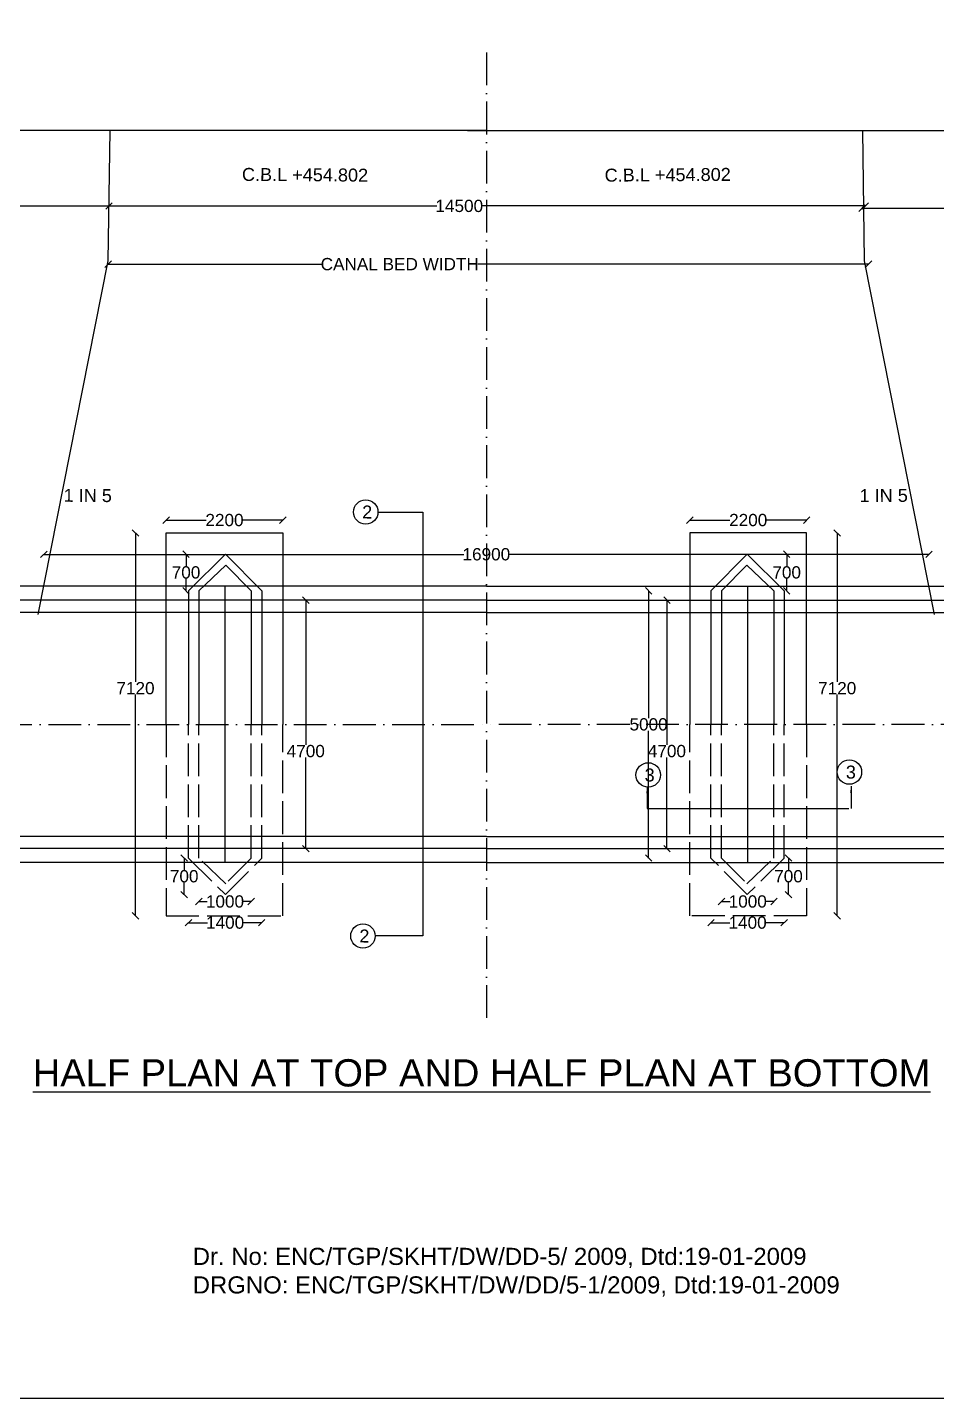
# Model space of a CAD drawing. Header units: millimetres. Extents: x 5124 to 3251958, y 2311 to 45962895.
# Drawn here: x 3207327 to 3220659, y 45926035 to 45946148 of the extents above; entities that cross this region are included whole.
import ezdxf

# ---------------------------------------------------------------- set-up
doc = ezdxf.new("R2010")
doc.units = ezdxf.units.MM
doc.header["$MEASUREMENT"] = 0
doc.linetypes.add('ACAD_ISO02W100', pattern=[15, 12, -3])
doc.linetypes.add('ACAD_ISO10W100', pattern=[18, 12, -3, 0, -3])
for name, color, linetype in [('DIMENSION', 7, 'Continuous'), ('DRAWING', 7, 'Continuous'), ('TEXT', 7, 'Continuous')]:
    doc.layers.add(name, color=color, linetype=linetype)
doc.styles.get("Standard").update_dxf_attribs({"font": 'arial.ttf', "height": 180})
doc.dimstyles.get("Standard").update_dxf_attribs({"dimtxt": 200, "dimasz": 110, "dimexe": 0.18, "dimexo": 0.0625, "dimgap": 0.09, "dimtad": 0, "dimtih": 1, "dimtoh": 1, "dimdec": 0, "dimzin": 0, "dimdsep": 46, "dimtxsty": 'Standard', "dimblk": 'OBLIQUE', "dimcen": 0.09, "dimse1": 1, "dimse2": 1, "dimadec": 0, "dimazin": 0, "dimtfac": 1, "dimtdec": 0, "dimtofl": 0, "dimtmove": 0, "dimatfit": 3, "dimfxl": 1, "dimtolj": 1, "dimtzin": 0, "dimarcsym": 0})

# ---------------------------------------------------------------- blocks, each defined once
blk = doc.blocks.new('_Oblique')
at = {"color": 0, "linetype": 'ByBlock', "lineweight": -2}
blk.add_line((-0.5, -0.5), (0.5, 0.5), dxfattribs=at)
blk = doc.blocks.new('*D60')
at = {"layer": 'Defpoints', "color": 0, "transparency": 16777216}
for p in [(3201163, 45943569), (3208522, 45943528), (3208522, 45943469)]:
    blk.add_point(p, dxfattribs=at)
at = {"layer": 'DIMENSION', "color": 0, "lineweight": -2, "transparency": 16777216}
for p, q in [((3201163, 45943528), (3204574, 45943528)), ((3208522, 45943528), (3205111, 45943528))]:
    blk.add_line(p, q, dxfattribs=at)
at = {"layer": 'DIMENSION', "color": 0, "lineweight": -2, "transparency": 16777216, "xscale": 95, "yscale": 95, "zscale": 95, "rotation": 180}
blk.add_blockref('_Oblique', (3201163, 45943528), dxfattribs=at)
at = {"layer": 'DIMENSION', "color": 0, "lineweight": -2, "transparency": 16777216, "xscale": 95, "yscale": 95, "zscale": 95}
blk.add_blockref('_Oblique', (3208522, 45943528), dxfattribs=at)
at = {"layer": 'DIMENSION', "color": 0, "transparency": 16777216, "insert": (3204842, 45943528), "char_height": 180, "attachment_point": 5}
blk.add_mtext('\\A1;9530', dxfattribs=at)
blk = doc.blocks.new('*D82')
at = {"layer": 'Defpoints', "color": 0, "transparency": 16777216}
for p in [(3209840, 45933964), (3210608, 45933964), (3210608, 45933326)]:
    blk.add_point(p, dxfattribs=at)
at = {"layer": 'DIMENSION', "color": 0, "lineweight": -2, "transparency": 16777216}
for p, q in [((3209840, 45933326), (3209964, 45933326)), ((3210608, 45933326), (3210484, 45933326))]:
    blk.add_line(p, q, dxfattribs=at)
at = {"layer": 'DIMENSION', "color": 0, "lineweight": -2, "transparency": 16777216, "xscale": 95, "yscale": 95, "zscale": 95, "rotation": 180}
blk.add_blockref('_Oblique', (3209840, 45933326), dxfattribs=at)
at = {"layer": 'DIMENSION', "color": 0, "lineweight": -2, "transparency": 16777216, "xscale": 95, "yscale": 95, "zscale": 95}
blk.add_blockref('_Oblique', (3210608, 45933326), dxfattribs=at)
at = {"layer": 'DIMENSION', "color": 0, "transparency": 16777216, "insert": (3210224, 45933326), "char_height": 180, "attachment_point": 5}
blk.add_mtext('\\A1;1000', dxfattribs=at)
blk = doc.blocks.new('*D83')
at = {"layer": 'Defpoints', "color": 0, "transparency": 16777216}
for p in [(3209690, 45933964), (3210763, 45933964), (3210763, 45933016)]:
    blk.add_point(p, dxfattribs=at)
at = {"layer": 'DIMENSION', "color": 0, "lineweight": -2, "transparency": 16777216}
for p, q in [((3209690, 45933016), (3209966, 45933016)), ((3210763, 45933016), (3210487, 45933016))]:
    blk.add_line(p, q, dxfattribs=at)
at = {"layer": 'DIMENSION', "color": 0, "lineweight": -2, "transparency": 16777216, "xscale": 95, "yscale": 95, "zscale": 95, "rotation": 180}
blk.add_blockref('_Oblique', (3209690, 45933016), dxfattribs=at)
at = {"layer": 'DIMENSION', "color": 0, "lineweight": -2, "transparency": 16777216, "xscale": 95, "yscale": 95, "zscale": 95}
blk.add_blockref('_Oblique', (3210763, 45933016), dxfattribs=at)
at = {"layer": 'DIMENSION', "color": 0, "transparency": 16777216, "insert": (3210226, 45933016), "char_height": 180, "attachment_point": 5}
blk.add_mtext('\\A1;1400', dxfattribs=at)
blk = doc.blocks.new('*D84')
at = {"layer": 'Defpoints', "color": 0, "transparency": 16777216}
for p in [(3209690, 45933964), (3209626, 45933428), (3210233, 45933428)]:
    blk.add_point(p, dxfattribs=at)
at = {"layer": 'DIMENSION', "color": 0, "lineweight": -2, "transparency": 16777216}
for p, q in [((3209626, 45933964), (3209626, 45933788)), ((3209626, 45933428), (3209626, 45933604))]:
    blk.add_line(p, q, dxfattribs=at)
at = {"layer": 'DIMENSION', "color": 0, "lineweight": -2, "transparency": 16777216, "xscale": 95, "yscale": 95, "zscale": 95}
for p, rotation in [((3209626, 45933964), 90), ((3209626, 45933428), 270)]:
    blk.add_blockref('_Oblique', p, dxfattribs=dict(at, rotation=rotation))
at = {"layer": 'DIMENSION', "color": 0, "transparency": 16777216, "insert": (3209626, 45933696), "char_height": 180, "attachment_point": 5}
blk.add_mtext('\\A1;700', dxfattribs=at)
blk = doc.blocks.new('*D85')
at = {"layer": 'Defpoints', "color": 0, "transparency": 16777216}
for p in [(3208912, 45938732), (3209361, 45938732), (3209361, 45933116)]:
    blk.add_point(p, dxfattribs=at)
at = {"layer": 'DIMENSION', "color": 0, "lineweight": -2, "transparency": 16777216}
for p, q in [((3208912, 45938732), (3208912, 45936547)), ((3208912, 45933116), (3208912, 45936363))]:
    blk.add_line(p, q, dxfattribs=at)
at = {"layer": 'DIMENSION', "color": 0, "lineweight": -2, "transparency": 16777216, "xscale": 95, "yscale": 95, "zscale": 95}
for p, rotation in [((3208912, 45938732), 90), ((3208912, 45933116), 270)]:
    blk.add_blockref('_Oblique', p, dxfattribs=dict(at, rotation=rotation))
at = {"layer": 'DIMENSION', "color": 0, "transparency": 16777216, "insert": (3208912, 45936455), "char_height": 180, "attachment_point": 5}
blk.add_mtext('\\A1;7120', dxfattribs=at)
blk = doc.blocks.new('*D86')
at = {"layer": 'Defpoints', "color": 0, "transparency": 16777216}
for p in [(3209653, 45938421), (3210232, 45938421), (3209690, 45937884)]:
    blk.add_point(p, dxfattribs=at)
at = {"layer": 'DIMENSION', "color": 0, "lineweight": -2, "transparency": 16777216}
for p, q in [((3209653, 45938421), (3209653, 45938245)), ((3209653, 45937884), (3209653, 45938061))]:
    blk.add_line(p, q, dxfattribs=at)
at = {"layer": 'DIMENSION', "color": 0, "lineweight": -2, "transparency": 16777216, "xscale": 95, "yscale": 95, "zscale": 95}
for p, rotation in [((3209653, 45938421), 90), ((3209653, 45937884), 270)]:
    blk.add_blockref('_Oblique', p, dxfattribs=dict(at, rotation=rotation))
at = {"layer": 'DIMENSION', "color": 0, "transparency": 16777216, "insert": (3209653, 45938153), "char_height": 180, "attachment_point": 5}
blk.add_mtext('\\A1;700', dxfattribs=at)
blk = doc.blocks.new('*D87')
at = {"layer": 'Defpoints', "color": 0, "transparency": 16777216}
for p in [(3211073, 45938921), (3209361, 45938732), (3211073, 45938732)]:
    blk.add_point(p, dxfattribs=at)
at = {"layer": 'DIMENSION', "color": 0, "lineweight": -2, "transparency": 16777216}
for p, q in [((3209361, 45938921), (3209947, 45938921)), ((3211073, 45938921), (3210487, 45938921))]:
    blk.add_line(p, q, dxfattribs=at)
at = {"layer": 'DIMENSION', "color": 0, "lineweight": -2, "transparency": 16777216, "xscale": 95, "yscale": 95, "zscale": 95, "rotation": 180}
blk.add_blockref('_Oblique', (3209361, 45938921), dxfattribs=at)
at = {"layer": 'DIMENSION', "color": 0, "lineweight": -2, "transparency": 16777216, "xscale": 95, "yscale": 95, "zscale": 95}
blk.add_blockref('_Oblique', (3211073, 45938921), dxfattribs=at)
at = {"layer": 'DIMENSION', "color": 0, "transparency": 16777216, "insert": (3210217, 45938921), "char_height": 180, "attachment_point": 5}
blk.add_mtext('\\A1;2200', dxfattribs=at)
blk = doc.blocks.new('*D88')
at = {"layer": 'Defpoints', "color": 0, "transparency": 16777216}
for p in [(3211399, 45937746), (3211399, 45934102), (3211409, 45934102)]:
    blk.add_point(p, dxfattribs=at)
at = {"layer": 'DIMENSION', "color": 0, "lineweight": -2, "transparency": 16777216}
for p, q in [((3211409, 45937746), (3211409, 45935624)), ((3211409, 45934102), (3211409, 45935440))]:
    blk.add_line(p, q, dxfattribs=at)
at = {"layer": 'DIMENSION', "color": 0, "lineweight": -2, "transparency": 16777216, "xscale": 95, "yscale": 95, "zscale": 95}
for p, rotation in [((3211409, 45937746), 90), ((3211409, 45934102), 270)]:
    blk.add_blockref('_Oblique', p, dxfattribs=dict(at, rotation=rotation))
at = {"layer": 'DIMENSION', "color": 0, "transparency": 16777216, "insert": (3211409, 45935532), "char_height": 180, "attachment_point": 5}
blk.add_mtext('\\A1;4700', dxfattribs=at)
blk = doc.blocks.new('*D89')
at = {"layer": 'Defpoints', "color": 0, "transparency": 16777216}
for p in [(3208522, 45943469), (3219614, 45943529), (3219614, 45943490)]:
    blk.add_point(p, dxfattribs=at)
at = {"layer": 'DIMENSION', "color": 0, "lineweight": -2, "transparency": 16777216}
for p, q in [((3208522, 45943529), (3213330, 45943529)), ((3219614, 45943529), (3213990, 45943529))]:
    blk.add_line(p, q, dxfattribs=at)
at = {"layer": 'DIMENSION', "color": 0, "lineweight": -2, "transparency": 16777216, "xscale": 95, "yscale": 95, "zscale": 95, "rotation": 180}
blk.add_blockref('_Oblique', (3208522, 45943529), dxfattribs=at)
at = {"layer": 'DIMENSION', "color": 0, "lineweight": -2, "transparency": 16777216, "xscale": 95, "yscale": 95, "zscale": 95}
blk.add_blockref('_Oblique', (3219614, 45943529), dxfattribs=at)
at = {"layer": 'DIMENSION', "color": 0, "transparency": 16777216, "insert": (3213660, 45943529), "char_height": 180, "attachment_point": 5}
blk.add_mtext('\\A1;14500', dxfattribs=at)
blk = doc.blocks.new('*D90')
at = {"layer": 'Defpoints', "color": 0, "transparency": 16777216}
for p in [(3208512, 45942724), (3219662, 45942692), (3219662, 45942675)]:
    blk.add_point(p, dxfattribs=at)
at = {"layer": 'DIMENSION', "color": 0, "lineweight": -2, "transparency": 16777216}
for p, q in [((3208512, 45942675), (3211643, 45942675)), ((3219662, 45942675), (3213930, 45942675))]:
    blk.add_line(p, q, dxfattribs=at)
at = {"layer": 'DIMENSION', "color": 0, "lineweight": -2, "transparency": 16777216, "xscale": 95, "yscale": 95, "zscale": 95, "rotation": 180}
blk.add_blockref('_Oblique', (3208512, 45942675), dxfattribs=at)
at = {"layer": 'DIMENSION', "color": 0, "lineweight": -2, "transparency": 16777216, "xscale": 95, "yscale": 95, "zscale": 95}
blk.add_blockref('_Oblique', (3219662, 45942675), dxfattribs=at)
at = {"layer": 'DIMENSION', "color": 0, "transparency": 16777216, "insert": (3212787, 45942675), "char_height": 180, "attachment_point": 5}
blk.add_mtext('\\A1;CANAL BED WIDTH', dxfattribs=at)
blk = doc.blocks.new('*D99')
at = {"layer": 'Defpoints', "color": 0, "transparency": 16777216}
for p in [(3228301, 45937951), (3199813, 45937567), (3228301, 45937567)]:
    blk.add_point(p, dxfattribs=at)
at = {"layer": 'DIMENSION', "color": 0, "lineweight": -2, "transparency": 16777216}
for p, q in [((3228301, 45937951), (3228301, 45937851)), ((3228301, 45937567), (3228301, 45937667))]:
    blk.add_line(p, q, dxfattribs=at)
at = {"layer": 'DIMENSION', "color": 0, "lineweight": -2, "transparency": 16777216, "xscale": 95, "yscale": 95, "zscale": 95}
for p, rotation in [((3228301, 45937951), 90), ((3228301, 45937567), 270)]:
    blk.add_blockref('_Oblique', p, dxfattribs=dict(at, rotation=rotation))
at = {"layer": 'DIMENSION', "color": 0, "transparency": 16777216, "insert": (3228301, 45937759), "char_height": 180, "attachment_point": 5}
blk.add_mtext('\\A1;525', dxfattribs=at)
blk = doc.blocks.new('*D113')
at = {"layer": 'Defpoints', "color": 0, "transparency": 16777216}
for p in [(3217506, 45933964), (3218274, 45933964), (3217506, 45933326)]:
    blk.add_point(p, dxfattribs=at)
at = {"layer": 'DIMENSION', "color": 0, "lineweight": -2, "transparency": 16777216}
for p, q in [((3217506, 45933326), (3217630, 45933326)), ((3218274, 45933326), (3218150, 45933326))]:
    blk.add_line(p, q, dxfattribs=at)
at = {"layer": 'DIMENSION', "color": 0, "lineweight": -2, "transparency": 16777216, "xscale": 95, "yscale": 95, "zscale": 95, "rotation": 180}
blk.add_blockref('_Oblique', (3217506, 45933326), dxfattribs=at)
at = {"layer": 'DIMENSION', "color": 0, "lineweight": -2, "transparency": 16777216, "xscale": 95, "yscale": 95, "zscale": 95}
blk.add_blockref('_Oblique', (3218274, 45933326), dxfattribs=at)
at = {"layer": 'DIMENSION', "color": 0, "transparency": 16777216, "insert": (3217890, 45933326), "char_height": 180, "attachment_point": 5}
blk.add_mtext('\\A1;1000', dxfattribs=at)
blk = doc.blocks.new('*D114')
at = {"layer": 'Defpoints', "color": 0, "transparency": 16777216}
for p in [(3217351, 45933964), (3218425, 45933964), (3217351, 45933016)]:
    blk.add_point(p, dxfattribs=at)
at = {"layer": 'DIMENSION', "color": 0, "lineweight": -2, "transparency": 16777216}
for p, q in [((3217351, 45933016), (3217627, 45933016)), ((3218425, 45933016), (3218148, 45933016))]:
    blk.add_line(p, q, dxfattribs=at)
at = {"layer": 'DIMENSION', "color": 0, "lineweight": -2, "transparency": 16777216, "xscale": 95, "yscale": 95, "zscale": 95, "rotation": 180}
blk.add_blockref('_Oblique', (3217351, 45933016), dxfattribs=at)
at = {"layer": 'DIMENSION', "color": 0, "lineweight": -2, "transparency": 16777216, "xscale": 95, "yscale": 95, "zscale": 95}
blk.add_blockref('_Oblique', (3218425, 45933016), dxfattribs=at)
at = {"layer": 'DIMENSION', "color": 0, "transparency": 16777216, "insert": (3217888, 45933016), "char_height": 180, "attachment_point": 5}
blk.add_mtext('\\A1;1400', dxfattribs=at)
blk = doc.blocks.new('*D115')
at = {"layer": 'Defpoints', "color": 0, "transparency": 16777216}
for p in [(3218425, 45933964), (3217881, 45933428), (3218488, 45933428)]:
    blk.add_point(p, dxfattribs=at)
at = {"layer": 'DIMENSION', "color": 0, "lineweight": -2, "transparency": 16777216}
for p, q in [((3218488, 45933964), (3218488, 45933788)), ((3218488, 45933428), (3218488, 45933604))]:
    blk.add_line(p, q, dxfattribs=at)
at = {"layer": 'DIMENSION', "color": 0, "lineweight": -2, "transparency": 16777216, "xscale": 95, "yscale": 95, "zscale": 95}
for p, rotation in [((3218488, 45933964), 90), ((3218488, 45933428), 270)]:
    blk.add_blockref('_Oblique', p, dxfattribs=dict(at, rotation=rotation))
at = {"layer": 'DIMENSION', "color": 0, "transparency": 16777216, "insert": (3218488, 45933696), "char_height": 180, "attachment_point": 5}
blk.add_mtext('\\A1;700', dxfattribs=at)
blk = doc.blocks.new('*D116')
at = {"layer": 'Defpoints', "color": 0, "transparency": 16777216}
for p in [(3218753, 45938732), (3219202, 45938732), (3218753, 45933116)]:
    blk.add_point(p, dxfattribs=at)
at = {"layer": 'DIMENSION', "color": 0, "lineweight": -2, "transparency": 16777216}
for p, q in [((3219202, 45938732), (3219202, 45936547)), ((3219202, 45933116), (3219202, 45936363))]:
    blk.add_line(p, q, dxfattribs=at)
at = {"layer": 'DIMENSION', "color": 0, "lineweight": -2, "transparency": 16777216, "xscale": 95, "yscale": 95, "zscale": 95}
for p, rotation in [((3219202, 45938732), 90), ((3219202, 45933116), 270)]:
    blk.add_blockref('_Oblique', p, dxfattribs=dict(at, rotation=rotation))
at = {"layer": 'DIMENSION', "color": 0, "transparency": 16777216, "insert": (3219202, 45936455), "char_height": 180, "attachment_point": 5}
blk.add_mtext('\\A1;7120', dxfattribs=at)
blk = doc.blocks.new('*D117')
at = {"layer": 'Defpoints', "color": 0, "transparency": 16777216}
for p in [(3217882, 45938421), (3218461, 45938421), (3218425, 45937884)]:
    blk.add_point(p, dxfattribs=at)
at = {"layer": 'DIMENSION', "color": 0, "lineweight": -2, "transparency": 16777216}
for p, q in [((3218461, 45938421), (3218461, 45938245)), ((3218461, 45937884), (3218461, 45938061))]:
    blk.add_line(p, q, dxfattribs=at)
at = {"layer": 'DIMENSION', "color": 0, "lineweight": -2, "transparency": 16777216, "xscale": 95, "yscale": 95, "zscale": 95}
for p, rotation in [((3218461, 45938421), 90), ((3218461, 45937884), 270)]:
    blk.add_blockref('_Oblique', p, dxfattribs=dict(at, rotation=rotation))
at = {"layer": 'DIMENSION', "color": 0, "transparency": 16777216, "insert": (3218461, 45938153), "char_height": 180, "attachment_point": 5}
blk.add_mtext('\\A1;700', dxfattribs=at)
blk = doc.blocks.new('*D118')
at = {"layer": 'Defpoints', "color": 0, "transparency": 16777216}
for p in [(3217041, 45938921), (3217041, 45938732), (3218753, 45938732)]:
    blk.add_point(p, dxfattribs=at)
at = {"layer": 'DIMENSION', "color": 0, "lineweight": -2, "transparency": 16777216}
for p, q in [((3217041, 45938921), (3217627, 45938921)), ((3218753, 45938921), (3218167, 45938921))]:
    blk.add_line(p, q, dxfattribs=at)
at = {"layer": 'DIMENSION', "color": 0, "lineweight": -2, "transparency": 16777216, "xscale": 95, "yscale": 95, "zscale": 95, "rotation": 180}
blk.add_blockref('_Oblique', (3217041, 45938921), dxfattribs=at)
at = {"layer": 'DIMENSION', "color": 0, "lineweight": -2, "transparency": 16777216, "xscale": 95, "yscale": 95, "zscale": 95}
blk.add_blockref('_Oblique', (3218753, 45938921), dxfattribs=at)
at = {"layer": 'DIMENSION', "color": 0, "transparency": 16777216, "insert": (3217897, 45938921), "char_height": 180, "attachment_point": 5}
blk.add_mtext('\\A1;2200', dxfattribs=at)
blk = doc.blocks.new('*D119')
at = {"layer": 'Defpoints', "color": 0, "transparency": 16777216}
for p in [(3216715, 45937746), (3216705, 45934102), (3216715, 45934102)]:
    blk.add_point(p, dxfattribs=at)
at = {"layer": 'DIMENSION', "color": 0, "lineweight": -2, "transparency": 16777216}
for p, q in [((3216705, 45937746), (3216705, 45935624)), ((3216705, 45934102), (3216705, 45935440))]:
    blk.add_line(p, q, dxfattribs=at)
at = {"layer": 'DIMENSION', "color": 0, "lineweight": -2, "transparency": 16777216, "xscale": 95, "yscale": 95, "zscale": 95}
for p, rotation in [((3216705, 45937746), 90), ((3216705, 45934102), 270)]:
    blk.add_blockref('_Oblique', p, dxfattribs=dict(at, rotation=rotation))
at = {"layer": 'DIMENSION', "color": 0, "transparency": 16777216, "insert": (3216705, 45935532), "char_height": 180, "attachment_point": 5}
blk.add_mtext('\\A1;4700', dxfattribs=at)
blk = doc.blocks.new('*D120')
at = {"layer": 'Defpoints', "color": 0, "transparency": 16777216}
for p in [(3219566, 45943482), (3226904, 45943512), (3226904, 45943497)]:
    blk.add_point(p, dxfattribs=at)
at = {"layer": 'DIMENSION', "color": 0, "lineweight": -2, "transparency": 16777216}
for p, q in [((3219566, 45943497), (3222967, 45943497)), ((3226904, 45943497), (3223504, 45943497))]:
    blk.add_line(p, q, dxfattribs=at)
at = {"layer": 'DIMENSION', "color": 0, "lineweight": -2, "transparency": 16777216, "xscale": 95, "yscale": 95, "zscale": 95, "rotation": 180}
blk.add_blockref('_Oblique', (3219566, 45943497), dxfattribs=at)
at = {"layer": 'DIMENSION', "color": 0, "lineweight": -2, "transparency": 16777216, "xscale": 95, "yscale": 95, "zscale": 95}
blk.add_blockref('_Oblique', (3226904, 45943497), dxfattribs=at)
at = {"layer": 'DIMENSION', "color": 0, "transparency": 16777216, "insert": (3223235, 45943497), "char_height": 180, "attachment_point": 5}
blk.add_mtext('\\A1;9530', dxfattribs=at)
blk = doc.blocks.new('*D130')
at = {"layer": 'Defpoints', "color": 0, "transparency": 16777216}
for p in [(3220547, 45938419), (3207567, 45937951), (3220547, 45937951)]:
    blk.add_point(p, dxfattribs=at)
at = {"layer": 'DRAWING', "color": 0, "lineweight": -2, "transparency": 16777216}
for p, q in [((3207567, 45938419), (3213727, 45938419)), ((3220547, 45938419), (3214387, 45938419))]:
    blk.add_line(p, q, dxfattribs=at)
at = {"layer": 'DRAWING', "color": 0, "lineweight": -2, "transparency": 16777216, "xscale": 95, "yscale": 95, "zscale": 95, "rotation": 180}
blk.add_blockref('_Oblique', (3207567, 45938419), dxfattribs=at)
at = {"layer": 'DRAWING', "color": 0, "lineweight": -2, "transparency": 16777216, "xscale": 95, "yscale": 95, "zscale": 95}
blk.add_blockref('_Oblique', (3220547, 45938419), dxfattribs=at)
at = {"layer": 'DRAWING', "color": 0, "transparency": 16777216, "insert": (3214057, 45938419), "char_height": 180, "attachment_point": 5}
blk.add_mtext('\\A1;16900', dxfattribs=at)
blk = doc.blocks.new('*D131')
at = {"layer": 'Defpoints', "color": 0, "transparency": 16777216}
for p in [(3217351, 45937884), (3216436, 45933964), (3217351, 45933964)]:
    blk.add_point(p, dxfattribs=at)
at = {"layer": 'DRAWING', "color": 0, "lineweight": -2, "transparency": 16777216}
for p, q in [((3216436, 45937884), (3216436, 45936016)), ((3216436, 45933964), (3216436, 45935832))]:
    blk.add_line(p, q, dxfattribs=at)
at = {"layer": 'DRAWING', "color": 0, "lineweight": -2, "transparency": 16777216, "xscale": 95, "yscale": 95, "zscale": 95}
for p, rotation in [((3216436, 45937884), 90), ((3216436, 45933964), 270)]:
    blk.add_blockref('_Oblique', p, dxfattribs=dict(at, rotation=rotation))
at = {"layer": 'DRAWING', "color": 0, "transparency": 16777216, "insert": (3216436, 45935924), "char_height": 180, "attachment_point": 5}
blk.add_mtext('\\A1;5000', dxfattribs=at)

msp = doc.modelspace()

# ---------------------------------------------------------------- linework, layer by layer
at = {"layer": 'DIMENSION'}
for centre in [(3212288.3, 45939039.8), (3216430.6, 45935182.4), (3219381.2, 45935225.2), (3212247.5, 45932820.2)]:
    msp.add_circle(centre, 179.4, dxfattribs=at)
at = {"layer": 'DRAWING'}
for p, q in [((3209361.4, 45938732.4), (3211073.2, 45938732.4)), ((3209361.4, 45935924.2), (3209361.4, 45938732.4)), ((3211073.2, 45938732.4), (3211073.2, 45935924.2)), ((3218752.6, 45938732.4), (3217040.8, 45938732.4)), ((3217040.8, 45938732.4), (3217040.8, 45935924.2)), ((3218752.6, 45935924.2), (3218752.6, 45938732.4))]:
    msp.add_line(p, q, dxfattribs=at)
at = {"layer": 'DRAWING', "linetype": 'ACAD_ISO02W100', "ltscale": 40}
for p, q in [((3209361.4, 45935924.2), (3209361.4, 45933115.9)), ((3211073.2, 45933115.9), (3211073.2, 45935924.2)), ((3217040.8, 45933115.9), (3217040.8, 45935924.2)), ((3218752.6, 45935924.2), (3218752.6, 45933115.9)), ((3209361.4, 45933115.9), (3211073.2, 45933115.9)), ((3218752.6, 45933115.9), (3217040.8, 45933115.9))]:
    msp.add_line(p, q, dxfattribs=at)
at = {"layer": 'DRAWING'}
msp.add_lwpolyline([(3188868.1, 45962895.2), (3251958.3, 45962895.2), (3251958.3, 45926035), (3188868.1, 45926035)], close=True, dxfattribs=at)
at = {"layer": 'DRAWING', "linetype": 'ACAD_ISO10W100', "ltscale": 40}
for points in [[(3214057, 45945779.5), (3214057, 45931581.2)], [(3214057, 45945779.5), (3214057, 45931581.2)], [(3189631.7, 45935924.2), (3214057, 45935924.2)], [(3238482.4, 45935924.2), (3214057, 45935924.2)]]:
    msp.add_lwpolyline(points, dxfattribs=at)
at = {"layer": 'DRAWING'}
for points in [[(3214057, 45944638.5), (3204565.5, 45944638.5), (3204565.5, 45944808.2), (3204140.8, 45944495.1), (3204140.8, 45944668.2), (3195064.3, 45944668.2), (3193833.7, 45944668.2), (3193833.7, 45944838.8), (3193376.2, 45944529.9), (3193376.2, 45944677.8), (3189833.5, 45944677.8), (3189833.5, 45935924.2), (3189833.5, 45935633.8), (3190138.8, 45935435.2), (3189532.2, 45935435.2), (3189817.6, 45935104.3), (3189817.6, 45932834.2)], [(3213781.4, 45944638.5), (3223272.9, 45944638.5), (3223272.9, 45944808.2), (3223697.6, 45944495.1), (3223697.6, 45944668.2), (3232774.2, 45944668.2), (3234004.8, 45944668.2), (3234004.8, 45944838.8), (3234462.2, 45944529.9), (3234462.2, 45944677.8), (3238004.9, 45944677.8), (3238004.9, 45935924.2), (3238004.9, 45935633.8), (3237699.6, 45935435.2), (3238306.3, 45935435.2), (3238020.8, 45935104.3), (3238020.8, 45932834.2)], [(3207485.2, 45937537.6), (3208512, 45942724.3), (3208538, 45944638.5)], [(3220628.8, 45937537.6), (3219602, 45942724.3), (3219576.1, 45944638.5)], [(3212467.7, 45939039.8), (3213127.9, 45939039.8), (3213127.9, 45932823), (3212438.8, 45932823)], [(3209689.5, 45937884.3), (3210232.9, 45938420.8), (3210763.4, 45937884.3)], [(3218424.5, 45937884.3), (3217881.2, 45938420.8), (3217350.6, 45937884.3)], [(3210607.9, 45937884.3), (3210235.8, 45938260.5), (3209840.3, 45937884.3)], [(3217506.1, 45937884.3), (3217878.2, 45938260.5), (3218273.7, 45937884.3)], [(3214057, 45937951), (3202552.7, 45937951)], [(3209689.5, 45937884.3), (3209689.5, 45935924.2)], [(3209840.3, 45937884.3), (3209840.3, 45935924.2)], [(3210607.9, 45937884.3), (3210607.9, 45935924.2)], [(3210763.4, 45937884.3), (3210763.4, 45935924.2)], [(3214057, 45937951), (3225561.4, 45937951)], [(3217350.6, 45937884.3), (3217350.6, 45935924.2)], [(3217506.1, 45937884.3), (3217506.1, 45935924.2)], [(3218273.7, 45937884.3), (3218273.7, 45935924.2)], [(3218424.5, 45937884.3), (3218424.5, 45935924.2)], [(3214057, 45937567.3), (3189828, 45937567.3)], [(3214057, 45937745.9), (3202552.7, 45937745.9)], [(3214057, 45937745.9), (3225561.4, 45937745.9)], [(3214057, 45937567.3), (3238286, 45937567.3)], [(3214057, 45934281.1), (3189817.6, 45934281.1)], [(3214057, 45934281.1), (3238296.4, 45934281.1)], [(3214057, 45934102.5), (3202552.7, 45934102.5)], [(3214057, 45934102.5), (3225561.4, 45934102.5)], [(3214057, 45933897.4), (3202552.7, 45933897.4)], [(3214057, 45933897.4), (3225561.4, 45933897.4)]]:
    msp.add_lwpolyline(points, dxfattribs=at)
at = {"layer": 'DRAWING', "const_width": 20}
for points in [[(3210224.2, 45937951), (3210224.2, 45935924.2)], [(3217889.9, 45937951), (3217889.9, 45935924.2)]]:
    msp.add_lwpolyline(points, dxfattribs=at)
at = {"layer": 'DRAWING', "linetype": 'ACAD_ISO02W100', "ltscale": 40}
for points in [[(3209689.5, 45933964.1), (3209689.5, 45935924.2)], [(3209840.3, 45933964.1), (3209840.3, 45935924.2)], [(3210607.9, 45933964.1), (3210607.9, 45935924.2)], [(3210763.4, 45933964.1), (3210763.4, 45935924.2)], [(3217350.6, 45933964.1), (3217350.6, 45935924.2)], [(3217506.1, 45933964.1), (3217506.1, 45935924.2)], [(3218273.7, 45933964.1), (3218273.7, 45935924.2)], [(3218424.5, 45933964.1), (3218424.5, 45935924.2)], [(3209689.5, 45933964.1), (3210232.9, 45933427.6), (3210763.4, 45933964.1)], [(3210607.9, 45933964.1), (3210235.8, 45933587.8), (3209840.3, 45933964.1)], [(3218424.5, 45933964.1), (3217881.2, 45933427.6), (3217350.6, 45933964.1)], [(3217506.1, 45933964.1), (3217878.2, 45933587.8), (3218273.7, 45933964.1)]]:
    msp.add_lwpolyline(points, dxfattribs=at)
at = {"layer": 'DRAWING', "linetype": 'ACAD_ISO02W100', "ltscale": 40, "const_width": 20}
for points in [[(3210224.2, 45933897.4), (3210224.2, 45935924.2)], [(3217889.9, 45933897.4), (3217889.9, 45935924.2)]]:
    msp.add_lwpolyline(points, dxfattribs=at)

# ---------------------------------------------------------------- texts
at = {"layer": 'TEXT'}
for s, height, rotation, p in [('C.B.L +454.802', 189.855, 359.63184, (3210472.2, 45943897.7)), ('C.B.L +454.802', 189.855, 0.36816, (3215792, 45943885.8)), ('1 IN 5', 189.86, 359.63184, (3207857.6, 45939189.8)), ('1 IN 5', 189.86, 0.36816, (3219530.6, 45939185.1)), ('2', 189.9, 359.63184, (3212235, 45938945.1)), ('3', 189.9, 359.63184, (3216377.4, 45935087.7)), ('3', 189.9, 359.63184, (3219328, 45935130.4)), ('2', 189.9, 359.63184, (3212194.3, 45932725.5))]:
    msp.add_text(s, height=height, rotation=rotation, dxfattribs=at).set_placement(p)
msp.add_text('%%UHALF PLAN AT TOP AND HALF PLAN AT BOTTOM', height=400, dxfattribs=at).set_placement((3207404.6, 45930613.1))
at = {"layer": 'TEXT', "insert": (3209751.3, 45928246.3), "char_height": 250.979, "width": 10962.164, "attachment_point": 1}
msp.add_mtext('Dr. No: ENC/TGP/SKHT/DW/DD-5/ 2009, Dtd:19-01-2009\\PDRGNO: ENC/TGP/SKHT/DW/DD/5-1/2009, Dtd:19-01-2009', dxfattribs=at)

# ---------------------------------------------------------------- dimensions: what is measured, and where the dimension line sits
at = {"layer": 'DIMENSION'}
for base, p1, p2, text, picture, middle in [((3208522.1, 45943527.9), (3201162.6, 45943569.2), (3208522.1, 45943469.5), '9530', '*D60', (3204842.3, 45943527.9)), ((3226904, 45943497.4), (3219566.1, 45943481.5), (3226904, 45943511.8), '9530', '*D120', (3223235.1, 45943497.4)), ((3211073.2, 45938921.2), (3209361.4, 45938732.4), (3211073.2, 45938732.4), '2200', '*D87', (3210217.3, 45938921.2)), ((3210763.4, 45933015.8), (3209689.5, 45933964.1), (3210763.4, 45933964.1), '1400', '*D83', (3210226.5, 45933015.8)), ((3210607.9, 45933326.3), (3209840.3, 45933964.1), (3210607.9, 45933964.1), '1000', '*D82', (3210224.1, 45933326.3))]:
    dim = msp.add_linear_dim(base=base, p1=p1, p2=p2, text=text, dimstyle='Standard', override={"dimasz": 95, "dimarcsym": 1}, dxfattribs=at)
    dim.commit()
    dim.dimension.update_dxf_attribs({"geometry": picture, "text_midpoint": middle})
for base, p1, p2, text, picture, middle in [((3219613.6, 45943529), (3208522.1, 45943469.5), (3219613.6, 45943489.8), '14500', '*D89', (3213660.4, 45943529)), ((3219662, 45942675.3), (3208512, 45942724.3), (3219662, 45942691.9), 'CANAL BED WIDTH', '*D90', (3212786.7, 45942675.3))]:
    dim = msp.add_linear_dim(base=base, p1=p1, p2=p2, text=text, dimstyle='Standard', override={"dimasz": 95, "dimarcsym": 1}, dxfattribs=at)
    dim.commit()
    dim.dimension.update_dxf_attribs({"geometry": picture, "text_midpoint": middle, "dimtype": 160})
for base, p1, p2, angle, text, picture, middle in [((3217040.8, 45938921.2), (3218752.6, 45938732.4), (3217040.8, 45938732.4), 180, '2200', '*D118', (3217896.7, 45938921.2)), ((3209652.8, 45938421.2), (3209689.5, 45937884.3), (3210232.5, 45938421.2), 90, '700', '*D86', (3209652.8, 45938152.7)), ((3218461.3, 45938421.2), (3218424.5, 45937884.3), (3217881.6, 45938421.2), 90, '700', '*D117', (3218461.3, 45938152.7)), ((3228301.5, 45937567.3), (3228301.5, 45937951), (3199812.6, 45937567.3), 90, '525', '*D99', (3228301.5, 45937759.2)), ((3209626.1, 45933427.6), (3209689.5, 45933964.1), (3210232.9, 45933427.6), 90, '700', '*D84', (3209626.1, 45933695.8)), ((3217350.6, 45933015.8), (3218424.5, 45933964.1), (3217350.6, 45933964.1), 180, '1400', '*D114', (3217887.6, 45933015.8)), ((3217506.1, 45933326.3), (3218273.7, 45933964.1), (3217506.1, 45933964.1), 180, '1000', '*D113', (3217889.9, 45933326.3)), ((3218487.9, 45933427.6), (3218424.5, 45933964.1), (3217881.2, 45933427.6), 90, '700', '*D115', (3218487.9, 45933695.8))]:
    dim = msp.add_linear_dim(base=base, p1=p1, p2=p2, angle=angle, text=text, dimstyle='Standard', override={"dimasz": 95, "dimarcsym": 1}, dxfattribs=at)
    dim.commit()
    dim.dimension.update_dxf_attribs({"geometry": picture, "text_midpoint": middle})
for base, p1, p2, text, picture, middle in [((3208912.2, 45938732.4), (3209361.4, 45933115.9), (3209361.4, 45938732.4), '7120', '*D85', (3208912.2, 45936454.8)), ((3219201.8, 45938732.4), (3218752.6, 45933115.9), (3218752.6, 45938732.4), '7120', '*D116', (3219201.8, 45936454.8)), ((3211408.8, 45934102.5), (3211399, 45937745.9), (3211399, 45934102.5), '4700', '*D88', (3211408.8, 45935531.8)), ((3216705.2, 45934102.5), (3216715.1, 45937745.9), (3216715.1, 45934102.5), '4700', '*D119', (3216705.2, 45935531.8))]:
    dim = msp.add_linear_dim(base=base, p1=p1, p2=p2, angle=90, text=text, dimstyle='Standard', override={"dimasz": 95, "dimarcsym": 1}, dxfattribs=at)
    dim.commit()
    dim.dimension.update_dxf_attribs({"geometry": picture, "text_midpoint": middle, "dimtype": 160})
at = {"layer": 'DRAWING'}
dim = msp.add_linear_dim(base=(3220547, 45938419.1), p1=(3207567, 45937951), p2=(3220547, 45937951), text='16900', dimstyle='Standard', override={"dimasz": 95, "dimarcsym": 1}, dxfattribs=at)
dim.commit()
dim.dimension.update_dxf_attribs({"geometry": '*D130', "text_midpoint": (3214057, 45938419.1)})
dim = msp.add_linear_dim(base=(3216436.4, 45933964.1), p1=(3217350.6, 45937884.3), p2=(3217350.6, 45933964.1), angle=90, text='5000', dimstyle='Standard', override={"dimasz": 95, "dimarcsym": 1}, dxfattribs=at)
dim.commit()
dim.dimension.update_dxf_attribs({"geometry": '*D131', "text_midpoint": (3216436.4, 45935924.2)})

# ---------------------------------------------------------------- leaders
at = {"layer": 'DIMENSION'}
for points in [[(3216416.3, 45935008.1), (3216416.3, 45934689.7), (3219372.3, 45934689.7)], [(3219406.1, 45935017.8), (3219406.1, 45934689.7)]]:
    msp.add_leader(points, dimstyle='Standard', override={"dimasz": 95, "dimgap": 0.09, "dimtad": 0, "dimarcsym": 1}, dxfattribs=at)

doc.saveas('drawing.dxf')
